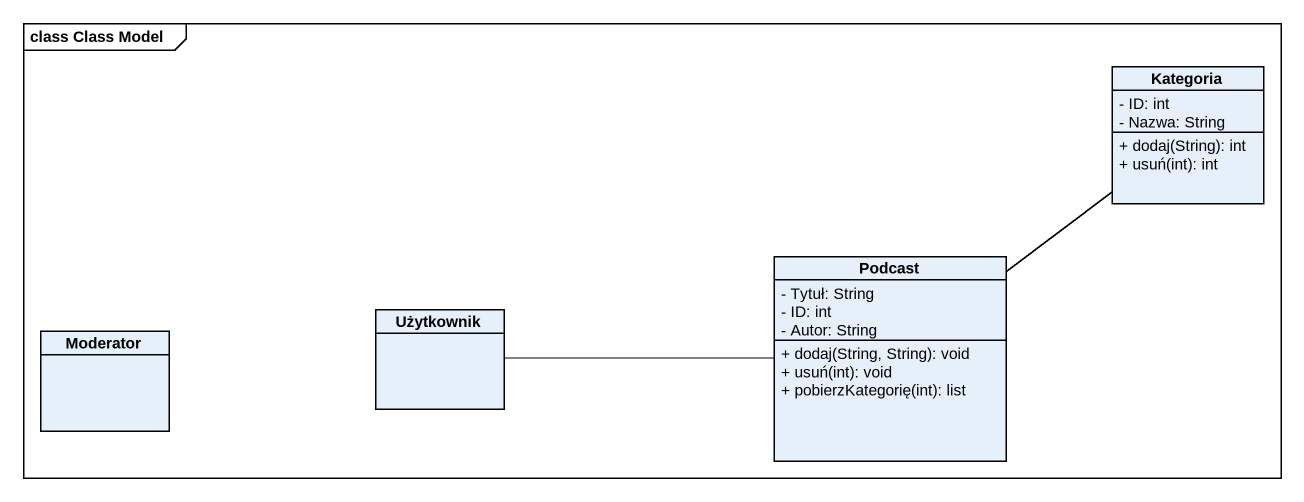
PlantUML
@startuml
mainframe class Class Model
hide circle
hide empty members
skinparam classAttributeIconSize 0
class Kategoria {
  - ID: int
  - Nazwa: String
  + dodaj(String): int
  + usuń(int): int
}
class Podcast {
  - Tytuł: String
  - ID: int
  - Autor: String
  + dodaj(String, String): void
  + usuń(int): void
  + pobierzKategorię(int): list
}
class Moderator
class Użytkownik
Podcast -up- Kategoria
Użytkownik -right- Podcast
@enduml
